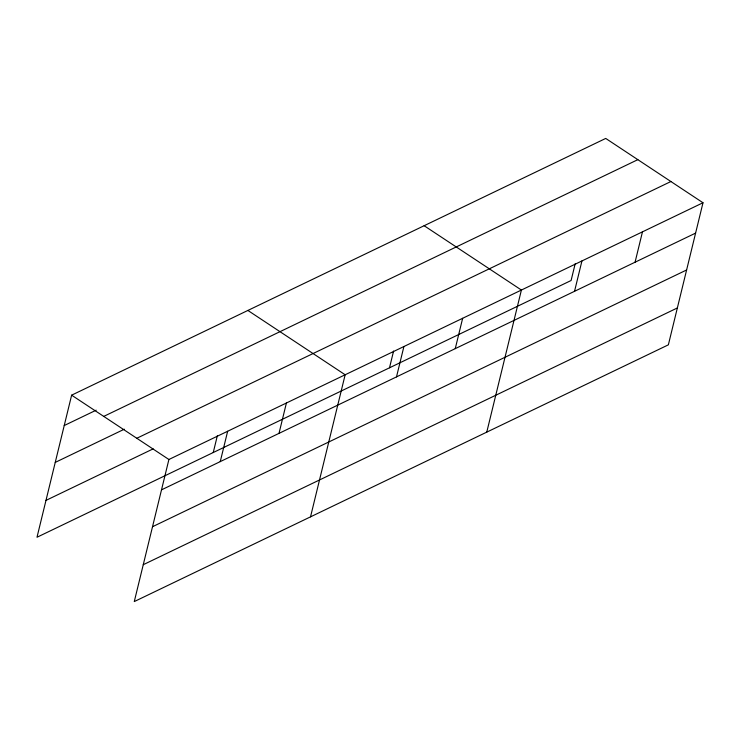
<?xml version="1.0" encoding="UTF-8"?>
<svg xmlns="http://www.w3.org/2000/svg" width="740" height="740" viewBox="0 0 740 740"><rect width="100%" height="100%" fill="white"/><g stroke="black" fill="none" stroke-linecap="round" stroke-linejoin="round"><path stroke-width="1.11" d="M703 202.751L168.905 459.494L134.273 601.574L668.368 344.831L703 202.751L605.727 138.426L71.632 395.169L37 537.249L571.095 280.506L575.184 263.755M213.25 452.529L217.338 435.768M220.252 461.612L227.652 431.254M279.008 433.372L286.408 403.004M310.522 516.844L345.154 374.764L247.891 310.449M389.499 367.799L393.588 351.047M396.501 376.891L403.911 346.524M455.257 348.642L462.657 318.283M486.772 432.123L521.404 290.043L424.14 225.719M574.536 291.31L581.936 260.943M635.068 262.21L642.468 231.842M64.232 425.537L96.182 410.173M103.739 416.398L637.834 159.655M55.25 462.398L124.302 429.209M136.808 438.265L670.903 181.522M45.991 500.388L153.18 448.856M161.505 489.852L695.6 233.109M152.514 526.723L686.609 269.98M143.255 564.703L677.35 307.96M71.632 395.169L168.905 459.494"/></g></svg>
